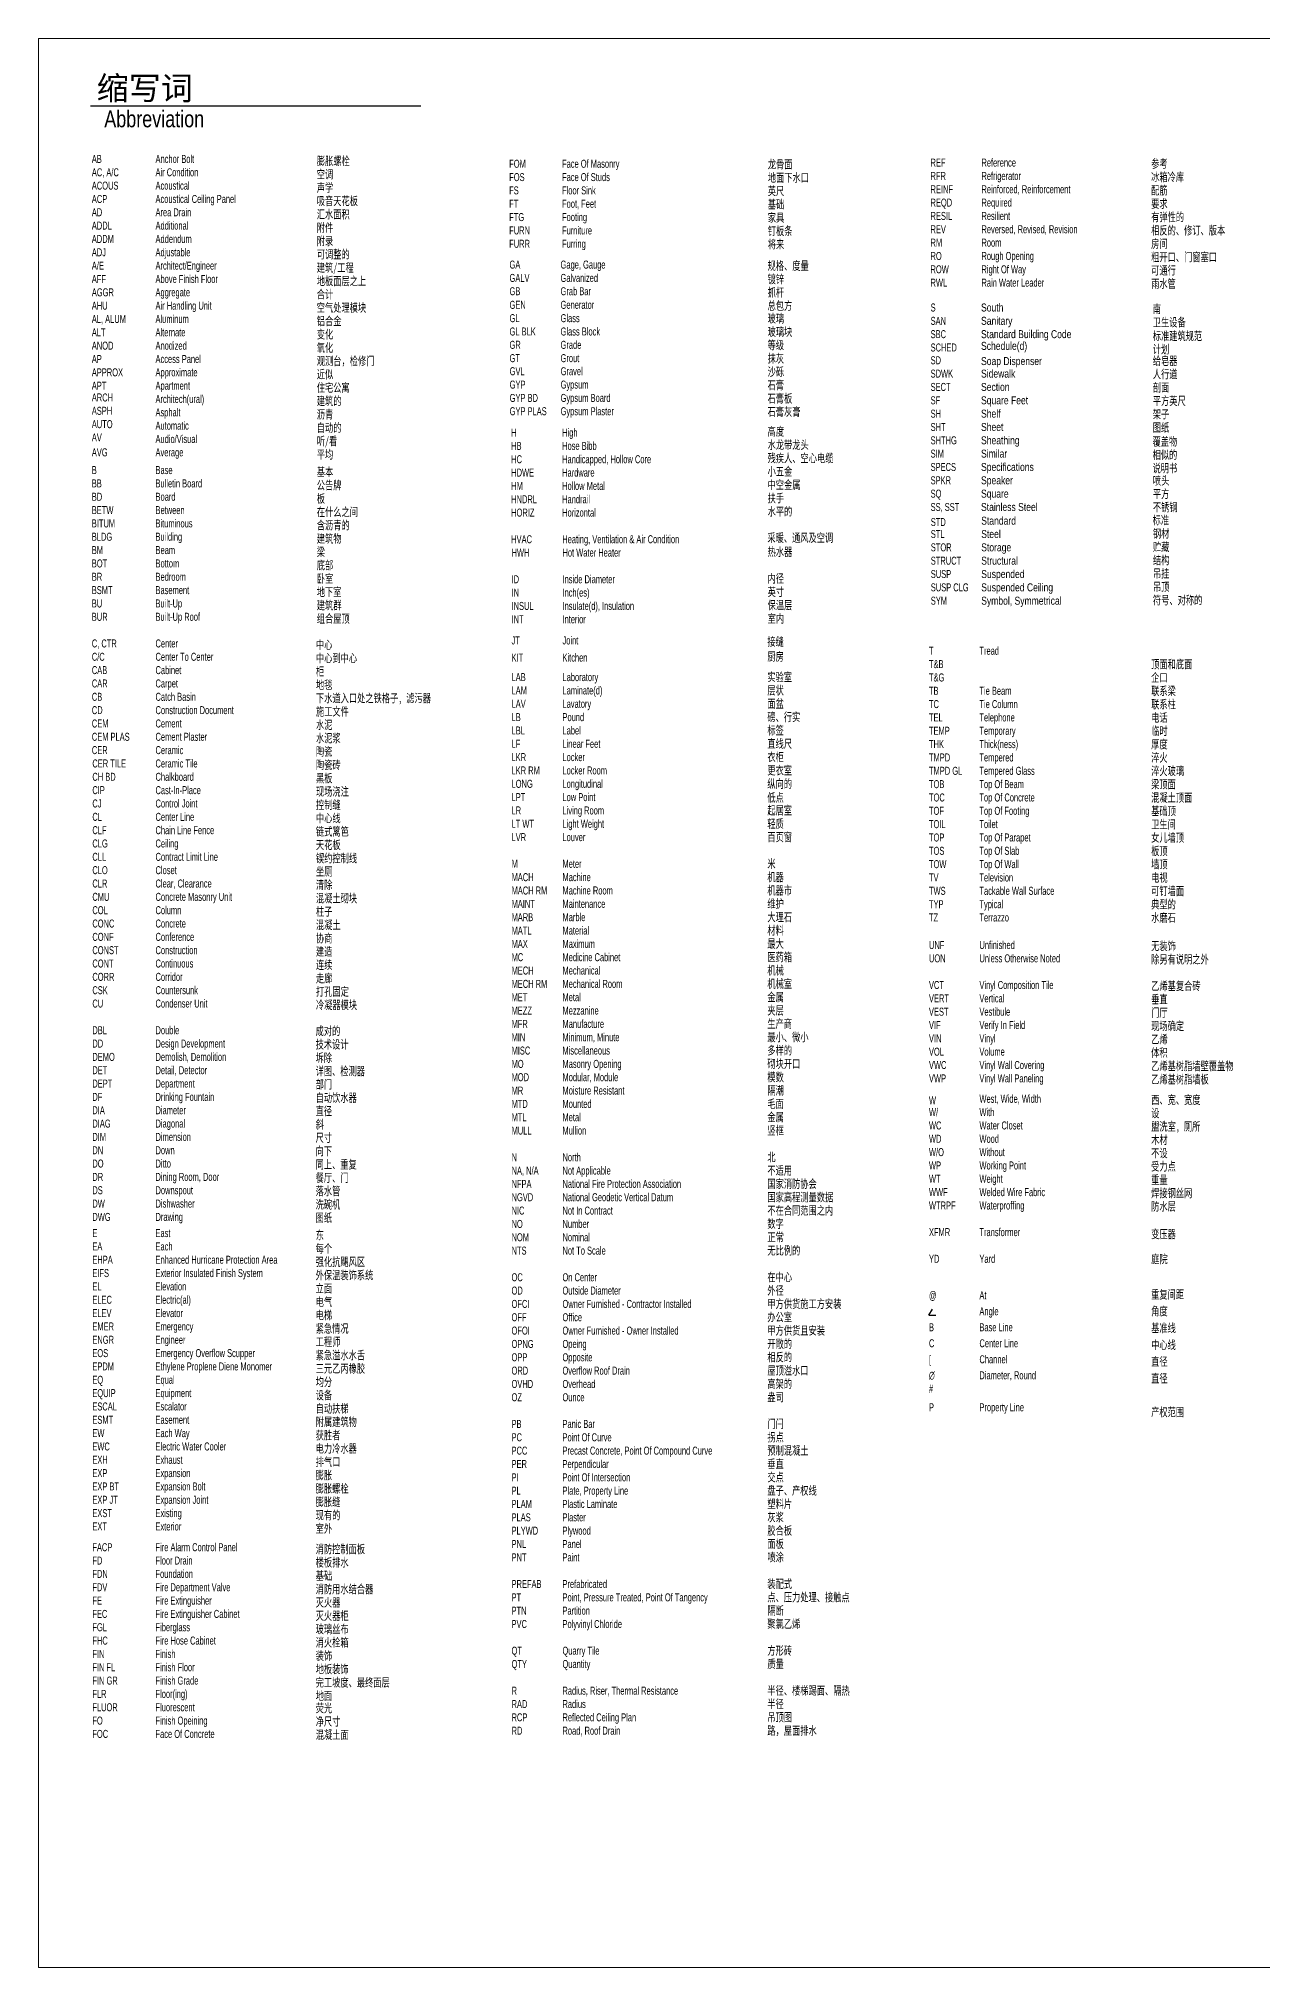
# Model space of a CAD drawing. Header units: millimetres. Extents: x 3 to 731, y -846 to -272.
# Drawn here: x 3 to 367, y -846 to -272 of the extents above; entities that cross this region are included whole.
import ezdxf
from ezdxf.enums import TextEntityAlignment as Align

# ---------------------------------------------------------------- set-up
doc = ezdxf.new("R2010")
doc.units = ezdxf.units.MM
doc.header["$LTSCALE"] = 1000
doc.header["$MEASUREMENT"] = 0
doc.linetypes.add('HIDDEN2', pattern=[4.7625, 3.175, -1.5875])
doc.layers.get('DEFPOINTS').update_dxf_attribs({"lineweight": 0})
for name, color, linetype in [('A-ANNO-TEXT', 50, 'Continuous'), ('G-Anno-Note', 7, 'Continuous'), ('G-ANNO-NOTE-CHIN', 7, 'Continuous')]:
    doc.layers.add(name, color=color, linetype=linetype)
doc.styles.add('Aecom chinese title', font='simhei.ttf', dxfattribs={"width": 0.8})
doc.styles.add('ROMAND', font='GOTHIC.TTF', dxfattribs={"width": 0.8})
doc.styles.add('ROMANS', font='GOTHIC.TTF', dxfattribs={"width": 0.8, "height": 0.8})
doc.styles.add('TITLE-CH', font='simhei.ttf', dxfattribs={"width": 0.7})

msp = doc.modelspace()

# ---------------------------------------------------------------- linework, layer by layer
at = {"layer": 'DEFPOINTS', "color": 9}
for p, q in [((2.71, -272.27), (731.37, -272.27)), ((2.71, -272.27), (2.71, -846.27)), ((2.71, -846.27), (731.37, -846.27))]:
    msp.add_line(p, q, dxfattribs=at)
at = {"layer": 'G-Anno-Note'}
for p, q in [((18.15, -292.27), (116.53, -292.27)), ((267.77, -652.2), (268.8, -650.42)), ((267.77, -652.2), (269.82, -652.2))]:
    msp.add_line(p, q, dxfattribs=at)

# ---------------------------------------------------------------- texts
at = {"layer": 'A-ANNO-TEXT', "style": 'TITLE-CH', "width": 0.7}
for s, p in [('膨胀螺栓', (85.53, -309.95)), ('龙骨面', (219.79, -310.95)), ('参考', (333.91, -310.77)), ('声学 ', (85.53, -317.89)), ('空调', (85.53, -313.92)), ('地面下水口', (219.79, -314.92)), ('冰箱冷库', (333.91, -314.73)), ('吸音天花板 ', (85.53, -321.86)), ('英尺', (219.79, -318.88)), ('基础', (219.79, -322.85)), ('配筋', (333.91, -318.7)), ('要求', (333.91, -322.67)), ('汇水面积', (85.53, -325.83)), ('附件', (85.53, -329.8)), ('家具', (219.79, -326.82)), ('有弹性的', (333.91, -326.64)), ('附录', (85.53, -333.77)), ('钉板条', (219.79, -330.79)), ('将来', (219.79, -334.76)), ('相反的、修订、版本', (333.91, -330.61)), ('房间', (333.91, -334.58)), ('可调整的 ', (85.53, -337.73)), ('规格、度量', (219.73, -341.13)), ('粗开口、门窗塞口', (333.91, -338.55)), ('地板面层之上', (85.53, -345.67)), ('建筑/工程', (85.53, -341.7)), ('镀锌', (219.73, -345.1)), ('雨水管', (333.91, -346.48)), ('可通行', (333.91, -342.52)), ('合计', (85.53, -349.64)), ('抓杆', (219.73, -349.07)), ('铝合金', (85.53, -357.58)), ('空气处理模块', (85.53, -353.61)), ('玻璃', (219.73, -356.81)), ('总包方', (219.73, -353.04)), ('卫生设备', (334.4, -357.97)), ('南', (334.4, -354)), ('变化', (85.53, -361.55)), ('玻璃块', (219.73, -360.78)), ('标准建筑规范', (334.4, -362.04)), ('氧化', (85.53, -365.52)), ('观测台，检修门', (85.53, -369.48)), ('抹灰', (219.73, -368.72)), ('等级', (219.73, -364.75)), ('给皂器', (334.4, -369.43)), ('计划', (334.4, -366)), ('近似', (85.53, -373.45)), ('沙砾', (219.73, -372.69)), ('人行道', (334.4, -373.4)), ('住宅公寓', (85.53, -377.42)), ('建筑的', (85.53, -381.39)), ('石膏', (219.73, -376.66)), ('石膏板', (219.73, -380.63)), ('剖面', (334.4, -377.37)), ('平方英尺', (334.4, -381.34)), ('沥青', (85.53, -385.36)), ('石膏灰膏', (219.73, -384.6)), ('架子', (334.4, -385.3)), ('自动的', (85.53, -389.33)), ('高度', (219.73, -390.45)), ('图纸', (334.4, -389.27)), ('平均', (85.53, -397.27)), ('听/看', (85.53, -393.3)), ('残疾人、空心电缆', (219.73, -398.39)), ('水龙带龙头', (219.73, -394.42)), ('相似的', (334.33, -397.41)), ('覆盖物', (334.33, -393.44)), ('基本', (85.53, -402.49)), ('小五金', (219.73, -402.36)), ('说明书', (334.33, -401.38)), ('公告牌', (85.53, -406.46)), ('扶手', (219.73, -410.3)), ('中空金属', (219.73, -406.33)), ('平方', (334.43, -409.03)), ('喷头', (334.43, -405.06)), ('板', (85.53, -410.43)), ('在什么之间', (85.53, -414.4)), ('水平的', (219.73, -414.27)), ('不锈钢', (334.43, -413)), ('含沥青的', (85.53, -418.36)), ('标准', (334.35, -416.85)), ('钢材', (334.44, -420.82)), ('梁', (85.53, -426.3)), ('建筑物', (85.53, -422.33)), ('采暖、通风及空调', (219.66, -422.08)), ('热水器', (219.73, -426.27)), ('贮藏', (334.44, -424.79)), ('底部', (85.53, -430.27)), ('结构', (334.44, -428.75)), ('吊挂', (334.44, -432.72)), ('地下室', (85.53, -438.21)), ('卧室', (85.53, -434.24)), ('英寸', (219.73, -438.18)), ('内径', (219.73, -434.21)), ('吊顶', (334.44, -436.69)), ('建筑群', (85.53, -442.18)), ('保温层', (219.73, -442.15)), ('符号、对称的', (334.44, -440.66)), ('组合屋顶', (85.53, -446.15)), ('室内', (219.73, -446.12)), ('中心', (85.28, -453.94)), ('接缝', (219.66, -452.99)), ('柜', (85.28, -461.88)), ('中心到中心', (85.28, -457.91)), ('厨房', (219.66, -457.44)), ('顶面和底面', (333.91, -459.73)), ('地毯', (85.28, -465.85)), ('层状', (219.66, -467.5)), ('实验室', (219.66, -463.53)), ('企口', (333.91, -463.7)), ('联系梁', (333.91, -467.67)), ('下水道入口处之铁格子, 滤污器', (85.28, -469.81)), ('面盆', (219.66, -471.46)), ('联系柱', (333.91, -471.64)), ('施工文件', (85.28, -473.78)), ('水泥', (85.28, -477.75)), ('磅、行实', (219.66, -475.43)), ('电话', (333.91, -475.61)), ('水泥浆', (85.28, -481.72)), ('标签', (219.66, -479.4)), ('直线尺', (219.66, -483.37)), ('厚度', (333.91, -483.54)), ('临时', (333.91, -479.57)), ('陶瓷', (85.28, -485.69)), ('陶瓷砖', (85.28, -489.66)), ('衣柜', (219.66, -487.34)), ('淬火', (333.91, -487.51)), ('黑板', (85.28, -493.63)), ('纵向的', (219.66, -495.28)), ('更衣室', (219.66, -491.31)), ('淬火玻璃', (333.91, -491.48)), ('梁顶面', (333.91, -495.45)), ('控制缝', (85.28, -501.56)), ('现场浇注', (85.28, -497.6)), ('低点', (219.66, -499.4)), ('混凝土顶面', (333.91, -499.42)), ('中心线', (85.28, -505.53)), ('起居室', (219.66, -503.21)), ('轻质', (219.66, -507.18)), ('基础顶', (333.91, -503.39)), ('卫生间', (333.91, -507.36)), ('链式篱笆', (85.28, -509.5)), ('天花板', (85.28, -513.47)), ('百页窗', (219.66, -511.15)), ('女儿墙顶', (333.91, -511.32)), ('锲约控制线', (85.28, -517.44)), ('米', (219.66, -519.09)), ('板顶', (333.91, -515.29)), ('墙顶', (333.91, -519.26)), ('坐厕', (85.28, -521.41)), ('机器', (219.66, -523.06)), ('电视', (333.91, -523.23)), ('清除', (85.28, -525.38)), ('混凝土砌块', (85.28, -529.35)), ('机器市', (219.66, -527.03)), ('可钉墙面', (333.91, -527.2)), ('柱子', (85.28, -533.31)), ('维护', (219.66, -531)), ('大理石', (219.66, -534.96)), ('典型的', (333.91, -531.17)), ('水磨石', (333.91, -535.14)), ('混凝土', (85.28, -537.28)), ('协商', (85.28, -541.25)), ('材料', (219.66, -538.93)), ('建造', (85.28, -545.22)), ('最大', (219.66, -542.9)), ('医药箱', (219.66, -546.87)), ('无装饰', (333.91, -543.57)), ('除另有说明之外', (333.91, -547.54)), ('连续', (85.28, -549.19)), ('走廊', (85.28, -553.16)), ('机械', (219.66, -550.84)), ('打孔固定', (85.28, -557.13)), ('机械室', (219.66, -554.81)), ('金属', (219.66, -558.78)), ('垂直', (333.91, -559.44)), ('乙烯基复合砖', (333.91, -555.47)), ('冷凝器模块', (85.28, -561.1)), ('夹层', (219.66, -562.75)), ('门厅', (333.91, -563.41)), ('成对的', (85.18, -568.88)), ('最小、微小', (219.66, -570.68)), ('生产商', (219.66, -566.71)), ('现场确定', (333.91, -567.38)), ('技术设计', (85.18, -572.85)), ('坼除', (85.18, -576.82)), ('多样的', (219.66, -574.65)), ('体积', (333.91, -575.32)), ('乙烯', (333.91, -571.35)), ('详图、检测器', (85.18, -580.79)), ('砌块开口', (219.66, -578.62)), ('模数', (219.66, -582.59)), ('乙烯基树脂墙壁覆盖物', (333.91, -579.29)), ('部门', (85.18, -584.76)), ('隔潮', (219.66, -586.56)), ('乙烯基树脂墙板', (333.91, -583.26)), ('直径', (85.18, -592.69)), ('自动饮水器', (85.18, -588.73)), ('毛面', (219.66, -590.53)), ('设', (333.91, -593.3)), ('西、宽、宽度', (333.91, -589.33)), ('斜', (85.18, -596.66)), ('金属', (219.66, -594.5)), ('竖框', (219.66, -598.46)), ('盥洗室, 厕所', (333.91, -597.27)), ('尺寸', (85.18, -600.63)), ('向下', (85.18, -604.6)), ('木材', (333.91, -601.24)), ('不设', (333.91, -605.2)), ('同上、重复', (85.18, -608.57)), ('北', (219.66, -606.4)), ('不适用', (219.66, -610.37)), ('受力点', (333.91, -609.17)), ('餐厅、门', (85.18, -612.54)), ('落水管', (85.18, -616.51)), ('国家消防协会', (219.66, -614.34)), ('重量', (333.91, -613.14)), ('洗碗机', (85.18, -620.48)), ('不在合同范围之内', (219.66, -622.28)), ('国家高程测量数据', (219.66, -618.31)), ('焊接钢丝网', (333.91, -617.11)), ('防水层', (333.91, -621.08)), ('图纸', (85.18, -624.44)), ('数字', (219.66, -626.25)), ('每个', (85.2, -633.58)), ('东', (85.2, -629.61)), ('无比例的', (219.66, -634.18)), ('正常', (219.66, -630.21)), ('变压器', (333.91, -629.3)), ('强化抗飓风区', (85.2, -637.55)), ('庭院', (333.91, -636.74)), ('外保温装饰系统', (85.2, -641.52)), ('立面', (85.2, -645.49)), ('在中心', (219.66, -642.12)), ('电气', (85.2, -649.46)), ('外径', (219.66, -646.09)), ('甲方供货施工方安装', (219.66, -650.06)), ('重复间距', (333.91, -647.26)), ('电梯', (85.2, -653.43)), ('办公室', (219.66, -654.03)), ('角度', (333.91, -652.26)), ('工程师', (85.2, -661.36)), ('紧急情况', (85.2, -657.4)), ('开敞的', (219.66, -661.96)), ('甲方供货且安装', (219.66, -658)), ('基准线', (333.91, -657.26)), ('中心线', (333.91, -662.26)), ('紧急溢水水舌', (85.2, -665.33)), ('相反的', (219.66, -665.93)), ('直径', (333.91, -667.26)), ('均分', (85.2, -673.27)), ('三元乙丙橡胶', (85.2, -669.3)), ('屋顶溢水口', (219.66, -669.9)), ('高架的', (219.66, -673.87)), ('直径', (333.91, -672.26)), ('设备', (85.2, -677.24)), ('盎司', (219.66, -677.84)), ('附属建筑物', (85.2, -685.18)), ('自动扶梯', (85.2, -681.21)), ('门闩', (219.66, -685.78)), ('产权范围', (333.91, -682.26)), ('获胜者', (85.2, -689.15)), ('拐点', (219.66, -689.75)), ('排气口', (85.2, -697.08)), ('电力冷水器', (85.2, -693.11)), ('预制混凝土', (219.66, -693.71)), ('膨胀', (85.2, -701.05)), ('交点', (219.66, -701.65)), ('垂直', (219.66, -697.68)), ('膨胀螺栓', (85.2, -705.02)), ('盘子、产权线', (219.66, -705.62)), ('膨胀缝', (85.2, -708.99)), ('现有的', (85.2, -712.96)), ('灰浆', (219.66, -713.56)), ('塑料片', (219.66, -709.59)), ('室外', (85.2, -716.93)), ('胶合板', (219.66, -717.53)), ('消防控制面板', (85.2, -723.04)), ('面板', (219.66, -721.5)), ('喷涂', (219.66, -725.46)), ('楼板排水', (85.2, -727.01)), ('基础', (85.2, -730.98)), ('消防用水结合器', (85.2, -734.95)), ('装配式', (219.66, -733.4)), ('点、压力处理、接触点', (219.66, -737.37)), ('灭火器', (85.2, -738.92)), ('灭火器柜', (85.2, -742.89)), ('隔断', (219.66, -741.34)), ('玻璃丝布', (85.2, -746.85)), ('聚氯乙烯', (219.66, -745.31)), ('消火栓箱', (85.2, -750.82)), ('装饰', (85.2, -754.79)), ('方形砖', (219.66, -753.25)), ('地板装饰', (85.2, -758.76)), ('质量', (219.66, -757.21)), ('完工坡度、最终面层', (85.2, -762.73)), ('半径、楼梯踢面、隔热', (219.66, -765.15)), ('地面', (85.2, -766.7)), ('荧光', (85.22, -770.37)), ('半径', (219.66, -769.12)), ('净尺寸', (85.22, -774.33)), ('路，屋面排水', (219.66, -777.06)), ('吊顶图', (219.66, -773.09)), ('混凝土面', (85.22, -778.3))]:
    msp.add_text(s, height=2.5, dxfattribs=at).set_placement(p)
at = {"layer": 'G-Anno-Note', "style": 'ROMAND', "width": 0.8}
msp.add_text('Abbreviation', height=5, dxfattribs=at).set_placement((37.14, -298.67), align=Align.CENTER)
at = {"layer": 'G-Anno-Note', "style": 'ROMANS', "width": 0.7}
for s, height, p in [('AB ', 2.381, (18.56, -309.28)), ('Anchor Bolt', 2.3813, (37.52, -309.28)), ('FOM', 2.381, (142.81, -310.71)), ('Face Of Masonry', 2.3813, (158.54, -310.71)), ('REF', 2.381, (268.23, -310.37)), ('Reference', 2.381, (283.39, -310.37)), ('AC, A/C', 2.381, (18.56, -313.25)), ('ACOUS', 2.381, (18.56, -317.22)), ('Air Condition', 2.3813, (37.52, -313.25)), ('Acoustical', 2.381, (37.52, -317.22)), ('FOS', 2.381, (142.81, -314.68)), ('Face Of Studs', 2.3813, (158.54, -314.68)), ('RFR', 2.381, (268.23, -314.34)), ('Refrigerator', 2.3813, (283.39, -314.34)), ('ACP', 2.381, (18.56, -321.19)), ('Acoustical Ceiling Panel', 2.3813, (37.52, -321.19)), ('FS', 2.381, (142.81, -318.64)), ('FT', 2.381, (142.81, -322.61)), ('Floor Sink', 2.381, (158.54, -318.64)), ('Foot, Feet', 2.381, (158.54, -322.61)), ('REINF', 2.381, (268.23, -318.3)), ('REQD', 2.381, (268.23, -322.27)), ('Reinforced, Reinforcement', 2.3813, (283.39, -318.3)), ('Required', 2.381, (283.39, -322.27)), ('AD', 2.381, (18.56, -325.15)), ('ADDL', 2.381, (18.56, -329.12)), ('Area Drain', 2.381, (37.52, -325.15)), ('Additional', 2.381, (37.52, -329.12)), ('FTG', 2.381, (142.81, -326.58)), ('Footing', 2.381, (158.54, -326.58)), ('RESIL', 2.381, (268.23, -326.24)), ('Resilient', 2.381, (283.39, -326.24)), ('ADDM', 2.381, (18.56, -333.09)), ('Addendum', 2.381, (37.52, -333.09)), ('FURN', 2.381, (142.81, -330.55)), ('FURR', 2.381, (142.81, -334.52)), ('Furniture', 2.381, (158.54, -330.55)), ('Furring', 2.381, (158.54, -334.52)), ('REV', 2.381, (268.23, -330.21)), ('RM', 2.381, (268.23, -334.18)), ('Reversed, Revised, Revision', 2.3813, (283.39, -330.21)), ('Room', 2.381, (283.39, -334.18)), ('ADJ', 2.381, (18.56, -337.06)), ('A/E', 2.381, (18.56, -341.03)), ('Adjustable', 2.381, (37.52, -337.06)), ('Architect/Engineer', 2.3813, (37.52, -341.03)), ('GA', 2.381, (142.91, -340.72)), ('Gage, Gauge', 2.3813, (158.1, -340.72)), ('RO', 2.381, (268.23, -338.15)), ('Rough Opening', 2.3813, (283.39, -338.15)), ('AFF', 2.381, (18.56, -345)), ('Above Finish Floor', 2.3813, (37.52, -345)), ('GALV', 2.381, (142.91, -344.69)), ('Galvanized', 2.381, (158.1, -344.69)), ('ROW', 2.381, (268.23, -342.12)), ('RWL', 2.381, (268.23, -346.09)), ('Right Of Way', 2.3813, (283.39, -342.12)), ('Rain Water Leader', 2.3813, (283.39, -346.09)), ('AGGR', 2.381, (18.56, -348.97)), ('Aggregate', 2.381, (37.52, -348.97)), ('GB', 2.381, (142.91, -348.65)), ('Grab Bar', 2.381, (158.1, -348.65)), ('AHU', 2.381, (18.56, -352.94)), ('AL, ALUM', 2.381, (18.56, -356.9)), ('Air Handling Unit', 2.3813, (37.52, -352.94)), ('Aluminum', 2.381, (37.52, -356.9)), ('GEN', 2.381, (142.91, -352.69)), ('GL', 2.381, (142.91, -356.66)), ('Generator', 2.381, (158.1, -352.69)), ('Glass', 2.381, (158.1, -356.66)), ('S', 2.38, (268.26, -353.49)), ('SAN', 2.381, (268.26, -357.46)), ('ALT', 2.381, (18.56, -360.87)), ('Alternate', 2.381, (37.52, -360.87)), ('GL BLK', 2.381, (142.91, -360.63)), ('Glass Block', 2.3813, (158.1, -360.63)), ('SBC', 2.381, (268.26, -361.42)), ('ANOD', 2.381, (18.56, -364.84)), ('AP', 2.381, (18.56, -368.81)), ('Anodized', 2.381, (37.52, -364.84)), ('Access Panel', 2.3813, (37.52, -368.81)), ('GR', 2.381, (142.91, -364.59)), ('GT', 2.381, (142.91, -368.56)), ('Grade', 2.381, (158.1, -364.59)), ('Grout', 2.381, (158.1, -368.56)), ('SCHED', 2.381, (268.26, -365.39)), ('SD', 2.381, (268.26, -369.19)), ('APPROX', 2.381, (18.56, -372.78)), ('Approximate', 2.3813, (37.52, -372.78)), ('GVL', 2.381, (142.95, -372.46)), ('Gravel', 2.381, (158.12, -372.46)), ('SDWK', 2.381, (268.26, -373.16)), ('APT', 2.381, (18.56, -376.75)), ('ARCH', 2.381, (18.56, -380.26)), ('Apartment', 2.381, (37.52, -376.75)), ('Architech(ural)', 2.3813, (37.52, -380.72)), ('GYP', 2.381, (142.95, -376.43)), ('GYP BD', 2.381, (142.95, -380.4)), ('Gypsum', 2.381, (158.12, -376.43)), ('Gypsum Board', 2.3813, (158.12, -380.4)), ('SECT', 2.381, (268.26, -377.13)), ('SF', 2.381, (268.26, -381.1)), ('ASPH', 2.381, (18.56, -384.23)), ('Asphalt', 2.381, (37.52, -384.69)), ('GYP PLAS', 2.381, (142.95, -384.36)), ('Gypsum Plaster', 2.3813, (158.12, -384.36)), ('SH', 2.381, (268.26, -385.07)), ('AUTO', 2.381, (18.56, -388.2)), ('AV', 2.381, (18.56, -392.17)), ('Automatic', 2.381, (37.52, -388.65)), ('Audio/Visual', 2.3813, (37.52, -392.62)), ('H', 2.38, (143.4, -390.7)), ('High', 2.381, (158.56, -390.7)), ('SHT', 2.381, (268.26, -389.04)), ('AVG', 2.381, (18.56, -396.59)), ('Average', 2.381, (37.52, -396.59)), ('HB', 2.381, (143.4, -394.67)), ('Hose Bibb', 2.381, (158.56, -394.67)), ('SHTHG', 2.381, (268.26, -393.01)), ('SIM', 2.381, (268.26, -396.97)), ('B', 2.38, (18.56, -401.87)), ('Base', 2.381, (37.52, -401.87)), ('HC', 2.381, (143.4, -398.64)), ('HDWE', 2.381, (143.4, -402.61)), ('Handicapped, Hollow Core', 2.3813, (158.56, -398.64)), ('Hardware', 2.381, (158.56, -402.61)), ('SPECS', 2.381, (268.26, -400.94)), ('BB', 2.381, (18.56, -405.84)), ('BD', 2.381, (18.56, -409.81)), ('Bulletin Board', 2.3813, (37.52, -405.84)), ('Board', 2.381, (37.52, -409.81)), ('HM', 2.381, (143.4, -406.58)), ('Hollow Metal', 2.3813, (158.56, -406.58)), ('SPKR', 2.381, (268.26, -404.91)), ('SQ', 2.381, (268.26, -408.88)), ('BETW', 2.381, (18.56, -413.78)), ('Between', 2.381, (37.52, -413.78)), ('HNDRL', 2.381, (143.4, -410.55)), ('HORIZ', 2.381, (143.4, -414.52)), ('Handrail', 2.381, (158.56, -410.55)), ('Horizontal', 2.381, (158.56, -414.52)), ('SS, SST', 2.381, (268.26, -412.85)), ('BITUM', 2.381, (18.56, -417.74)), ('Bituminous', 2.381, (37.52, -417.74)), ('STD', 2.381, (268.32, -417.33)), ('STL', 2.381, (268.32, -420.9)), ('BLDG', 2.381, (18.56, -421.71)), ('BM', 2.381, (18.56, -425.68)), ('Building', 2.381, (37.52, -421.71)), ('Beam', 2.381, (37.52, -425.68)), ('HVAC', 2.381, (143.4, -422.45)), ('HWH', 2.381, (143.51, -426.42)), ('Heating, Ventilation & Air Condition', 2.3813, (158.62, -422.45)), ('Hot Water Heater', 2.3813, (158.67, -426.42)), ('STOR', 2.381, (268.32, -424.86)), ('BOT', 2.381, (18.56, -429.65)), ('Bottom', 2.381, (37.52, -429.65)), ('STRUCT', 2.381, (268.32, -428.83)), ('SUSP', 2.381, (268.32, -432.8)), ('BR', 2.381, (18.56, -433.62)), ('BSMT', 2.381, (18.56, -437.59)), ('Bedroom', 2.381, (37.52, -433.62)), ('Basement', 2.381, (37.52, -437.59)), ('ID', 2.381, (143.51, -434.36)), ('IN', 2.381, (143.51, -438.33)), ('Inside Diameter', 2.3813, (158.67, -434.36)), ('Inch(es)', 2.381, (158.67, -438.33)), ('SUSP CLG', 2.381, (268.32, -436.77)), ('BU', 2.381, (18.56, -441.56)), ('Built-Up', 2.381, (37.52, -441.56)), ('INSUL', 2.381, (143.51, -442.3)), ('Insulate(d), Insulation', 2.3813, (158.67, -442.3)), ('SYM', 2.381, (268.32, -440.74)), ('BUR', 2.381, (18.56, -445.53)), ('Built-Up Roof', 2.3813, (37.52, -445.53)), ('INT', 2.381, (143.51, -446.27)), ('Interior', 2.381, (158.67, -446.27)), ('C, CTR', 2.381, (18.56, -453.46)), ('Center', 2.381, (37.52, -453.46)), ('JT', 2.381, (143.51, -452.57)), ('Joint', 2.381, (158.67, -452.57)), ('T', 2.38, (267.77, -455.64)), ('Tread', 2.381, (282.79, -455.64)), ('C/C', 2.381, (18.56, -457.43)), ('CAB', 2.381, (18.56, -461.4)), ('Center To Center', 2.3813, (37.52, -457.43)), ('Cabinet', 2.381, (37.52, -461.4)), ('KIT', 2.381, (143.51, -457.67)), ('Kitchen', 2.381, (158.67, -457.67)), ('T&B', 2.381, (267.77, -459.61)), ('CAR', 2.381, (18.56, -465.37)), ('Carpet', 2.381, (37.52, -465.37)), ('LAB', 2.381, (143.51, -463.48)), ('Laboratory', 2.381, (158.67, -463.48)), ('T&G', 2.381, (267.77, -463.58)), ('CB', 2.381, (18.56, -469.34)), ('Catch Basin', 2.3813, (37.52, -469.34)), ('LAM', 2.381, (143.51, -467.45)), ('LAV', 2.381, (143.51, -471.42)), ('Laminate(d)', 2.3813, (158.67, -467.45)), ('Lavatory', 2.381, (158.67, -471.42)), ('TB', 2.381, (267.77, -467.55)), ('TC', 2.381, (267.77, -471.51)), ('Tie Beam', 2.381, (282.79, -467.55)), ('Tie Column', 2.381, (282.79, -471.51)), ('CD', 2.381, (18.56, -473.31)), ('CEM', 2.381, (18.56, -477.28)), ('Construction Document', 2.3813, (37.52, -473.31)), ('Cement', 2.381, (37.52, -477.28)), ('LB', 2.381, (143.51, -475.39)), ('Pound', 2.381, (158.67, -475.39)), ('TEL', 2.381, (267.77, -475.48)), ('Telephone', 2.381, (282.79, -475.48)), ('CEM PLAS', 2.381, (18.56, -481.24)), ('Cement Plaster', 2.3813, (37.52, -481.24)), ('LBL', 2.381, (143.51, -479.36)), ('LF', 2.381, (143.51, -483.33)), ('Label', 2.381, (158.67, -479.36)), ('Linear Feet', 2.3813, (158.67, -483.33)), ('TEMP', 2.381, (267.77, -479.45)), ('THK', 2.381, (267.77, -483.42)), ('Temporary', 2.381, (282.79, -479.45)), ('Thick(ness)', 2.3813, (282.79, -483.42)), ('CER', 2.381, (18.56, -485.21)), ('CER TILE', 2.381, (18.72, -489.18)), ('Ceramic', 2.381, (37.52, -485.21)), ('Ceramic Tile', 2.3813, (37.52, -489.18)), ('LKR', 2.381, (143.51, -487.29)), ('Locker', 2.381, (158.67, -487.29)), ('TMPD', 2.381, (267.77, -487.39)), ('Tempered', 2.381, (282.79, -487.39)), ('CH BD', 2.381, (18.72, -493.15)), ('Chalkboard', 2.381, (37.52, -493.15)), ('LKR RM', 2.381, (143.51, -491.26)), ('LONG', 2.381, (143.51, -495.23)), ('Locker Room', 2.3813, (158.67, -491.26)), ('Longitudinal', 2.3813, (158.67, -495.23)), ('TMPD GL', 2.381, (267.77, -491.36)), ('TOB', 2.381, (267.77, -495.33)), ('Tempered Glass', 2.3813, (282.79, -491.36)), ('Top Of Beam', 2.3813, (282.79, -495.33)), ('CIP', 2.381, (18.72, -497.12)), ('CJ', 2.381, (18.72, -501.09)), ('Cast-In-Place', 2.3813, (37.52, -497.12)), ('Control Joint', 2.3813, (37.52, -501.09)), ('LPT', 2.381, (143.51, -499.2)), ('Low Point', 2.381, (158.67, -499.2)), ('TOC', 2.381, (267.77, -499.3)), ('Top Of Concrete', 2.3813, (282.79, -499.3)), ('CL', 2.381, (18.72, -505.06)), ('Center Line', 2.3813, (37.52, -505.06)), ('LR', 2.381, (143.51, -503.17)), ('LT WT', 2.381, (143.51, -507.14)), ('Living Room', 2.3813, (158.67, -503.17)), ('Light Weight', 2.3813, (158.67, -507.14)), ('TOF', 2.381, (267.77, -503.26)), ('TOIL', 2.381, (267.77, -507.23)), ('Top Of Footing', 2.3813, (282.79, -503.26)), ('Toilet', 2.381, (282.79, -507.23)), ('CLF', 2.381, (18.72, -509.03)), ('CLG', 2.381, (18.72, -512.99)), ('Chain Line Fence', 2.3813, (37.52, -509.03)), ('Ceiling', 2.381, (37.52, -512.99)), ('LVR', 2.381, (143.51, -511.11)), ('Louver', 2.381, (158.67, -511.11)), ('TOP', 2.381, (267.77, -511.2)), ('Top Of Parapet', 2.3813, (282.79, -511.2)), ('CLL', 2.381, (18.72, -516.96)), ('Contract Limit Line', 2.3813, (37.52, -516.96)), ('TOS', 2.381, (267.77, -515.17)), ('Top Of Slab', 2.3813, (282.79, -515.17)), ('CLO', 2.381, (18.72, -520.93)), ('Closet', 2.381, (37.52, -520.93)), ('M', 2.38, (143.51, -519.04)), ('MACH', 2.381, (143.51, -523.01)), ('Meter', 2.381, (158.67, -519.04)), ('Machine', 2.381, (158.67, -523.01)), ('TOW', 2.381, (267.77, -519.14)), ('TV', 2.381, (267.77, -523.11)), ('Top Of Wall', 2.3813, (282.79, -519.14)), ('Television', 2.381, (282.79, -523.11)), ('CLR', 2.381, (18.72, -524.9)), ('CMU', 2.381, (18.72, -528.87)), ('Clear, Clearance', 2.3813, (37.52, -524.9)), ('Concrete Masonry Unit', 2.3813, (37.52, -528.87)), ('MACH RM', 2.381, (143.51, -526.98)), ('Machine Room', 2.3813, (158.67, -526.98)), ('TWS', 2.381, (267.77, -527.08)), ('Tackable Wall Surface', 2.3813, (282.79, -527.08)), ('COL', 2.381, (18.72, -532.84)), ('Column', 2.381, (37.52, -532.84)), ('MAINT', 2.381, (143.51, -530.95)), ('MARB', 2.381, (143.51, -534.92)), ('Maintenance', 2.3813, (158.67, -530.95)), ('Marble', 2.381, (158.67, -534.92)), ('TYP', 2.381, (267.77, -531.05)), ('TZ', 2.381, (267.77, -535.01)), ('Typical', 2.381, (282.79, -531.05)), ('Terrazzo', 2.381, (282.79, -535.01)), ('CONC', 2.381, (18.72, -536.81)), ('CONF', 2.381, (18.72, -540.78)), ('Concrete', 2.381, (37.52, -536.81)), ('Conference', 2.381, (37.52, -540.78)), ('MATL', 2.381, (143.51, -538.89)), ('Material', 2.381, (158.67, -538.89)), ('CONST', 2.381, (18.72, -544.74)), ('Construction', 2.3813, (37.52, -544.74)), ('MAX', 2.381, (143.51, -542.86)), ('MC', 2.381, (143.51, -546.83)), ('Maximum', 2.381, (158.67, -542.86)), ('Medicine Cabinet', 2.3813, (158.67, -546.83)), ('UNF', 2.381, (267.77, -543.2)), ('UON', 2.381, (267.77, -547.17)), ('Unfinished', 2.381, (282.79, -543.2)), ('Unless Otherwise Noted', 2.3813, (282.79, -547.17)), ('CONT', 2.381, (18.72, -548.71)), ('CORR', 2.381, (18.72, -552.68)), ('Continuous', 2.381, (37.52, -548.71)), ('Corridor', 2.381, (37.52, -552.68)), ('MECH', 2.381, (143.51, -550.79)), ('Mechanical', 2.381, (158.67, -550.79)), ('CSK', 2.381, (18.72, -556.65)), ('Countersunk', 2.3813, (37.52, -556.65)), ('MECH RM', 2.381, (143.51, -554.76)), ('MET', 2.381, (143.51, -558.73)), ('Mechanical Room', 2.3813, (158.67, -554.76)), ('Metal', 2.381, (158.67, -558.73)), ('VCT', 2.381, (267.77, -555.11)), ('VERT', 2.381, (267.77, -559.08)), ('Vinyl Composition Tile', 2.3813, (282.79, -555.11)), ('Vertical', 2.381, (282.79, -559.08)), ('CU', 2.381, (18.72, -560.62)), ('Condenser Unit', 2.3813, (37.52, -560.62)), ('MEZZ', 2.381, (143.51, -562.7)), ('Mezzanine', 2.381, (158.67, -562.7)), ('VEST', 2.381, (267.77, -563.05)), ('Vestibule', 2.381, (282.79, -563.05)), ('DBL', 2.381, (18.72, -568.56)), ('Double', 2.381, (37.52, -568.56)), ('MFR', 2.381, (143.51, -566.67)), ('MIN', 2.381, (143.51, -570.64)), ('Manufacture', 2.3813, (158.67, -566.67)), ('Minimum, Minute', 2.3813, (158.67, -570.64)), ('VIF', 2.381, (267.77, -567.02)), ('Verify In Field', 2.3813, (282.79, -567.02)), ('DD', 2.381, (18.72, -572.53)), ('Design Development', 2.3813, (37.52, -572.53)), ('Demolish, Demolition', 2.3813, (37.52, -576.49)), ('MISC', 2.381, (143.51, -574.61)), ('Miscellaneous', 2.3813, (158.67, -574.61)), ('VIN', 2.381, (267.77, -570.99)), ('VOL', 2.381, (267.77, -574.95)), ('Vinyl', 2.381, (282.79, -570.99)), ('Volume', 2.381, (282.79, -574.95)), ('DEMO', 2.381, (18.72, -576.49)), ('DET', 2.381, (18.72, -580.46)), ('Detail, Detector', 2.3813, (37.52, -580.46)), ('MO', 2.381, (143.51, -578.58)), ('Masonry Opening', 2.3813, (158.67, -578.58)), ('VWC', 2.381, (267.77, -578.92)), ('Vinyl Wall Covering', 2.3813, (282.79, -578.92)), ('DEPT', 2.381, (18.72, -584.43)), ('Department', 2.381, (37.52, -584.43)), ('MOD', 2.381, (143.51, -582.54)), ('MR', 2.381, (143.51, -586.51)), ('Modular, Module', 2.3813, (158.67, -582.54)), ('Moisture Resistant', 2.3813, (158.67, -586.51)), ('VWP', 2.381, (267.77, -582.89)), ('Vinyl Wall Paneling', 2.3813, (282.79, -582.89)), ('DF', 2.381, (18.72, -588.4)), ('DIA', 2.381, (18.72, -592.37)), ('Drinking Fountain', 2.3813, (37.52, -588.4)), ('Diameter', 2.381, (37.52, -592.37)), ('MTD', 2.381, (143.51, -590.48)), ('Mounted', 2.381, (158.67, -590.48)), ('W', 2.38, (267.77, -589.42)), ('W/', 2.381, (267.77, -592.94)), ('West, Wide, Width', 2.3813, (282.79, -588.97)), ('With', 2.381, (282.79, -592.94)), ('DIAG', 2.381, (18.72, -596.34)), ('Diagonal', 2.381, (37.52, -596.34)), ('MTL', 2.381, (143.51, -594.45)), ('MULL', 2.381, (143.51, -598.42)), ('Metal', 2.381, (158.67, -594.45)), ('Mullion', 2.381, (158.67, -598.42)), ('WC', 2.381, (267.77, -596.9)), ('Water Closet', 2.3813, (282.79, -596.9)), ('DIM', 2.381, (18.72, -600.31)), ('DN', 2.381, (18.72, -604.28)), ('Dimension', 2.381, (37.52, -600.31)), ('Down', 2.381, (37.52, -604.28)), ('WD', 2.381, (267.77, -600.87)), ('W/O', 2.381, (267.77, -604.84)), ('Wood', 2.381, (282.79, -600.87)), ('Without', 2.381, (282.79, -604.84)), ('DO', 2.381, (18.72, -608.24)), ('Ditto', 2.381, (37.52, -608.24)), ('N', 2.38, (143.51, -606.36)), ('NA, N/A', 2.381, (143.51, -610.33)), ('North', 2.381, (158.67, -606.36)), ('Not Applicable', 2.3813, (158.67, -610.33)), ('WP', 2.381, (267.77, -608.81)), ('Working Point', 2.3813, (282.79, -608.81)), ('DR', 2.381, (18.72, -612.21)), ('DS', 2.381, (18.72, -616.18)), ('Dining Room, Door', 2.3813, (37.52, -612.21)), ('Downspout', 2.381, (37.52, -616.18)), ('NFPA', 2.381, (143.51, -614.29)), ('National Fire Protection Association', 2.3813, (158.67, -614.29)), ('WT', 2.381, (267.77, -612.78)), ('Weight', 2.381, (282.79, -612.78)), ('DW', 2.381, (18.72, -620.15)), ('Dishwasher', 2.381, (37.52, -620.15)), ('NGVD', 2.381, (143.51, -618.26)), ('NIC', 2.381, (143.51, -622.23)), ('National Geodetic Vertical Datum', 2.3813, (158.67, -618.26)), ('Not In Contract', 2.3813, (158.67, -622.23)), ('WWF', 2.381, (267.77, -616.75)), ('WTRPF', 2.381, (267.77, -620.72)), ('Welded Wire Fabric', 2.3813, (282.79, -616.75)), ('Waterproffing', 2.3813, (282.79, -620.72)), ('DWG', 2.381, (18.72, -624.12)), ('Drawing', 2.381, (37.52, -624.12)), ('NO', 2.381, (143.51, -626.2)), ('Number', 2.381, (158.67, -626.2)), ('E', 2.38, (18.72, -628.93)), ('EA', 2.381, (18.72, -632.9)), ('East', 2.381, (37.52, -628.93)), ('Each', 2.381, (37.52, -632.9)), ('NOM', 2.381, (143.51, -630.17)), ('Nominal', 2.381, (158.67, -630.17)), ('XFMR', 2.381, (267.77, -628.65)), ('Transformer', 2.3813, (282.79, -628.65)), ('EHPA', 2.381, (18.72, -636.86)), ('Enhanced Hurricane Protection Area', 2.3813, (37.52, -636.86)), ('NTS', 2.381, (143.51, -634.14)), ('Not To Scale', 2.3813, (158.67, -634.14)), ('YD', 2.381, (267.77, -636.59)), ('Yard', 2.381, (282.79, -636.59)), ('EIFS', 2.381, (18.72, -640.83)), ('EL', 2.381, (18.72, -644.8)), ('Exterior Insulated Finish System', 2.3813, (37.52, -640.83)), ('Elevation', 2.381, (37.52, -644.8)), ('OC', 2.381, (143.51, -642.08)), ('On Center', 2.381, (158.67, -642.08)), ('ELEC', 2.381, (18.72, -648.77)), ('Electric(al)', 2.3813, (37.52, -648.77)), ('OD', 2.381, (143.51, -646.04)), ('OFCI', 2.381, (143.51, -650.01)), ('Outside Diameter', 2.3813, (158.67, -646.04)), ('Owner Furnished - Contractor Installed', 2.3813, (158.67, -650.01)), ('@', 2.38, (267.77, -647.44)), ('At', 2.381, (282.79, -647.44)), ('ELEV', 2.381, (18.72, -652.74)), ('EMER', 2.381, (18.72, -656.71)), ('Elevator', 2.381, (37.52, -652.74)), ('Emergency', 2.381, (37.52, -656.71)), ('OFF', 2.381, (143.51, -653.98)), ('Office', 2.381, (158.67, -653.98)), ('Angle', 2.381, (282.79, -652.2)), ('ENGR', 2.381, (18.72, -660.68)), ('Engineer', 2.381, (37.52, -660.68)), ('OFOI', 2.381, (143.51, -657.95)), ('OPNG', 2.381, (143.51, -661.92)), ('Owner Furnished - Owner Installed', 2.3813, (158.67, -657.95)), ('Opeing', 2.381, (158.67, -661.92)), ('C', 2.38, (267.77, -661.72)), ('B', 2.38, (267.77, -656.96)), ('Center Line', 2.3813, (282.79, -661.72)), ('Base Line', 2.381, (282.79, -656.96)), ('EOS', 2.381, (18.72, -664.65)), ('Emergency Overflow Scupper', 2.3813, (37.52, -664.65)), ('OPP', 2.381, (143.51, -665.89)), ('Opposite', 2.381, (158.67, -665.89)), ('[', 2.38, (267.77, -666.49)), ('Channel', 2.381, (282.79, -666.49)), ('EPDM', 2.381, (18.72, -668.61)), ('EQ', 2.381, (18.72, -672.58)), ('Ethylene Proplene Diene Monomer', 2.3813, (37.52, -668.61)), ('Equal', 2.381, (37.52, -672.58)), ('ORD', 2.381, (143.51, -669.86)), ('OVHD', 2.381, (143.51, -673.83)), ('Overflow Roof Drain', 2.3813, (158.67, -669.86)), ('Overhead', 2.381, (158.67, -673.83)), ('∅', 2.38, (267.77, -671.25)), ('Diameter, Round', 2.3813, (282.79, -671.25)), ('EQUIP', 2.381, (18.72, -676.55)), ('Equipment', 2.381, (37.52, -676.55)), ('OZ', 2.381, (143.51, -677.79)), ('Ounce', 2.381, (158.67, -677.79)), ('#', 2.38, (267.77, -675.22)), ('ESCAL', 2.381, (18.72, -680.52)), ('ESMT', 2.381, (18.72, -684.49)), ('Escalator', 2.381, (37.52, -680.52)), ('Easement', 2.381, (37.52, -684.49)), ('P', 2.38, (267.77, -680.77)), ('Property Line', 2.3813, (282.79, -680.77)), ('EW', 2.381, (18.72, -688.46)), ('Each Way', 2.381, (37.52, -688.46)), ('PB', 2.381, (143.51, -685.73)), ('PC', 2.381, (143.51, -689.7)), ('Panic Bar', 2.381, (158.67, -685.73)), ('Point Of Curve', 2.3813, (158.67, -689.7)), ('EWC', 2.381, (18.72, -692.43)), ('EXH', 2.381, (18.72, -696.4)), ('Electric Water Cooler', 2.3813, (37.52, -692.43)), ('Exhaust', 2.381, (37.52, -696.4)), ('PCC', 2.381, (143.51, -693.67)), ('Precast Concrete, Point Of Compound Curve', 2.3813, (158.67, -693.67)), ('EXP', 2.381, (18.72, -700.36)), ('Expansion', 2.381, (37.52, -700.36)), ('PER', 2.381, (143.51, -697.64)), ('PI', 2.381, (143.51, -701.61)), ('Perpendicular', 2.3813, (158.67, -697.64)), ('Point Of Intersection', 2.3813, (158.67, -701.61)), ('EXP BT', 2.381, (18.72, -704.33)), ('EXP JT', 2.381, (18.72, -708.3)), ('Expansion Bolt', 2.3813, (37.52, -704.33)), ('Expansion Joint', 2.3813, (37.52, -708.3)), ('PL', 2.381, (143.51, -705.58)), ('Plate, Property Line', 2.3813, (158.67, -705.58)), ('EXST', 2.381, (18.72, -712.27)), ('Existing', 2.381, (37.52, -712.27)), ('PLAM', 2.381, (143.51, -709.54)), ('PLAS', 2.381, (143.51, -713.51)), ('Plastic Laminate', 2.3813, (158.67, -709.54)), ('Plaster', 2.381, (158.67, -713.51)), ('EXT', 2.381, (18.72, -716.24)), ('Exterior', 2.381, (37.52, -716.24)), ('PLYWD', 2.381, (143.51, -717.48)), ('Plywood', 2.381, (158.67, -717.48)), ('FACP', 2.381, (18.72, -722.41)), ('Fire Alarm Control Panel', 2.3813, (37.52, -722.41)), ('PNL', 2.381, (143.51, -721.45)), ('PNT', 2.381, (143.51, -725.42)), ('Panel', 2.381, (158.67, -721.45)), ('Paint', 2.381, (158.67, -725.42)), ('FD', 2.381, (18.72, -726.38)), ('FDN', 2.381, (18.72, -730.35)), ('Floor Drain', 2.3813, (37.52, -726.38)), ('Foundation', 2.381, (37.52, -730.35)), ('FDV', 2.381, (18.72, -734.32)), ('Fire Department Valve', 2.3813, (37.52, -734.32)), ('PREFAB', 2.381, (143.51, -733.36)), ('Prefabricated', 2.3813, (158.67, -733.36)), ('FE', 2.381, (18.72, -738.29)), ('FEC', 2.381, (18.72, -742.26)), ('Fire Extinguisher', 2.3813, (37.52, -738.29)), ('Fire Extinguisher Cabinet', 2.3813, (37.52, -742.26)), ('PT', 2.381, (143.51, -737.33)), ('PTN', 2.381, (143.51, -741.29)), ('Point, Pressure Treated, Point Of Tangency', 2.3813, (158.67, -737.33)), ('Partition', 2.381, (158.67, -741.29)), ('FGL', 2.381, (18.72, -746.22)), ('Fiberglass', 2.381, (37.52, -746.22)), ('PVC', 2.381, (143.51, -745.26)), ('Polyvinyl Chloride', 2.3813, (158.67, -745.26)), ('FHC', 2.381, (18.72, -750.19)), ('FIN', 2.381, (18.72, -754.16)), ('Fire Hose Cabinet', 2.3813, (37.52, -750.19)), ('Finish', 2.381, (37.52, -754.16)), ('QT', 2.381, (143.51, -753.2)), ('Quarry Tile', 2.3813, (158.67, -753.2)), ('FIN FL', 2.381, (18.72, -758.13)), ('Finish Floor', 2.3813, (37.52, -758.13)), ('QTY', 2.381, (143.51, -757.17)), ('Quantity', 2.381, (158.67, -757.17)), ('FIN GR', 2.381, (18.72, -762.1)), ('Finish Grade', 2.3813, (37.52, -762.1)), ('R', 2.38, (143.51, -765.11)), ('Radius, Riser, Thermal Resistance', 2.3813, (158.67, -765.11)), ('FLR', 2.381, (18.72, -766.07)), ('FLUOR', 2.381, (18.72, -770.04)), ('Floor(ing)', 2.381, (37.52, -766.07)), ('Fluorescent', 2.3813, (37.52, -770.04)), ('RAD', 2.381, (143.51, -769.08)), ('Radius', 2.381, (158.67, -769.08)), ('FO', 2.381, (18.72, -774.01)), ('Finish Opeining', 2.3813, (37.52, -774.01)), ('RCP', 2.381, (143.51, -773.04)), ('RD', 2.381, (143.51, -777.01)), ('Reflected Ceiling Plan', 2.3813, (158.67, -773.04)), ('Road, Roof Drain', 2.3813, (158.67, -777.01)), ('FOC', 2.381, (18.72, -777.97)), ('Face Of Concrete', 2.3813, (37.52, -777.97))]:
    msp.add_text(s, height=height, dxfattribs=at).set_placement(p)
at = {"layer": 'G-Anno-Note', "linetype": 'HIDDEN2', "attachment_point": 1, "style": 'ROMANS'}
for s, insert, char_height, width in [('South', (283.27, -351.11), 2.381, 46.2378), ('Sanitary', (283.27, -355.07), 2.381, 53.493), ('Standard Building Code', (283.27, -359.04), 2.3813, 57.9774), ('Soap Dispenser', (283.27, -367.05), 2.3813, 45.691), ('Schedule(d)', (283.27, -362.53), 2.3813, 48.5894), ('Sidewalk ', (283.27, -370.78), 2.381, 51.0503), ('Section', (283.27, -374.75), 2.381, 48.6623), ('Square Feet', (283.27, -378.72), 2.3813, 53.4566), ('Shelf', (283.27, -382.69), 2.381, 48.6988), ('Sheet', (283.27, -386.66), 2.381, 48.6805), ('Sheathing', (283.27, -390.62), 2.381, 50.9592), ('Similar', (283.27, -394.59), 2.381, 50.9227), ('Specifications', (283.27, -398.56), 2.3813, 50.8498), ('Speaker', (283.27, -402.53), 2.381, 48.6623), ('Square', (283.27, -406.5), 2.381, 48.8628), ('Stainless Steel ', (283.27, -410.47), 2.3813, 50.9774), ('Standard', (283.33, -414.55), 2.381, 55.7664), ('Steel', (283.33, -418.51), 2.381, 55.7664), ('Storage', (283.33, -422.48), 2.381, 55.7664), ('Structural ', (283.33, -426.45), 2.3813, 55.7664), ('Suspended', (283.33, -430.42), 2.381, 55.7664), ('Suspended Ceiling ', (283.33, -434.39), 2.3813, 55.7664), ('Symbol, Symmetrical ', (283.33, -438.36), 2.3813, 55.7664)]:
    msp.add_mtext(s, dxfattribs=dict(at, insert=insert, char_height=char_height, width=width))
at = {"layer": 'G-ANNO-NOTE-CHIN', "style": 'Aecom chinese title'}
msp.add_text('缩写词', height=7, dxfattribs=at).set_placement((34.32, -290.52), align=Align.CENTER)

doc.saveas('drawing.dxf')
